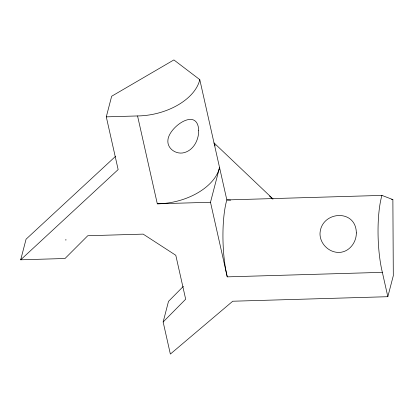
<?xml version="1.0" encoding="UTF-8"?>
<svg xmlns="http://www.w3.org/2000/svg" width="414" height="414" viewBox="0 0 414 414"><rect width="100%" height="100%" fill="white"/><g stroke="black" fill="none" stroke-linecap="round" stroke-linejoin="round"><path stroke-width="0.62" d="M20.7 259.801L118.145 169.58L106.289 116.857L111.661 96.239L173.89 59.926L199.786 79.633L226.836 199.926L381.931 195.403L392.876 199.584L393.3 275.724L387.835 296.703L232.74 301.226L170.356 354.074L163.142 321.983L185.674 299.213L175.795 255.278L143.161 234.122L87.768 235.737L65.014 258.507L20.7 259.801L26.072 239.183L115.475 156.404M163.142 321.983L168.508 301.361L183.381 286.338M387.835 296.703L382.36 272.345L227.26 276.862L210.488 202.265L219.544 167.499A53.354 32.763 -12.7 0 1 157.31 203.812L137.557 115.946A53.354 32.763 -12.7 0 0 199.786 79.633M106.289 116.857L137.557 115.946M157.31 203.812L210.488 202.265M391.582 199.62L392.876 199.584M65.298 239.929L66.183 239.903M230.66 200.153L226.836 199.926A52.205 12.436 88.3 0 0 227.26 276.862M269.498 196.055L272.867 199.077M272.992 198.953L214.012 142.897L215.176 145.899M382.36 272.345A52.205 12.436 88.3 0 1 381.931 195.403M198.715 130.394C198.808 139.704 193.773 150.044 184.23 152.631C176.323 154.872 166.801 148.652 167.929 139.922C169.062 126.927 197.576 106.605 198.715 130.394M356.33 232.937C356.47 242.521 349.162 252.152 339.123 252.426C329.104 252.664 320.146 243.996 319.991 233.998C320.539 210.98 356.112 208.17 356.33 232.937"/></g></svg>
